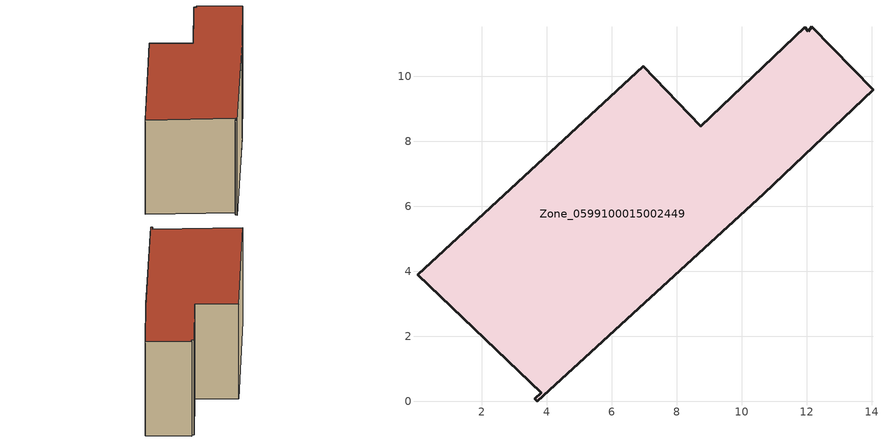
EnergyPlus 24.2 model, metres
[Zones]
Zone_0599100015002449
 floor ground (C_G): 6.97,10.3 8.74,8.46 11.93,11.51 12.05,11.39 12.16,11.53 14.04,9.58 10.68,6.39 3.71,0 3.63,0.08 3.83,0.27 0.02,3.9 z0.84
 wall outside (C_F): 3.71,0 10.68,6.39 14.04,9.58 12.16,11.53 12.05,11.39 11.93,11.51 8.74,8.46 6.97,10.3 0.02,3.9 3.83,0.27 3.63,0.08 3.71,0 z0.84:7.06
 roof outside (C_R): 0.02,3.9 3.83,0.27 3.63,0.08 3.71,0 10.68,6.39 14.04,9.58 12.16,11.53 12.05,11.39 11.93,11.51 8.74,8.46 6.97,10.3 z7.06
[BUILDING]
Pand.0599100015002449: North Axis=0; Terrain=City; Loads Convergence Tolerance Value=0.04; Temperature Convergence Tolerance Value=0.4; Solar Distribution=FullExterior; Maximum Number of Warmup Days=25; Minimum Number of Warmup Days=1
[Site:Location]
Rotterdam.The.Hague.AP_ZH_NLD Design_Conditions: Latitude=51.96; Longitude=4.45; Time Zone=1; Elevation=-4.5
[SITE:GROUNDTEMPERATURE:BUILDINGSURFACE]
18, 18, 18, 18, 18, 18, 18, 18, 18, 18, 18, 18
[MATERIAL] Thermal Absorptance=0.9; Solar Absorptance=0.7; Visible Absorptance=0.7
Name | Roughness | Thickness | Conductivity | Density | Specific Heat
G.TI.1975-1991 | MediumSmooth | 0.15 | 0.288461 | 540 | 1210
F.TI.1975-1991 | Rough | 0.3 | 0.230769 | 1920 | 840
R.TI.1975-1991 | MediumRough | 0.2 | 0.153846 | 1500 | 1000
[CONSTRUCTION]
C_G: G.TI.1975-1991
C_F: F.TI.1975-1991
C_R: R.TI.1975-1991
[ZONE]
Zone_0599100015002449: Type=1; Multiplier=1; Ceiling Height=Autocalculate; Volume=Autocalculate; Floor Area=autocalculate; Part of Total Floor Area=Yes
[ZONEINFILTRATION:DESIGNFLOWRATE]
Infil_Zone_0599100015002449: Zone or ZoneList or Space or SpaceList=Zone_0599100015002449; Schedule=AlwaysOn; Design Flow Rate Calculation Method=Flow/Area; Flow Rate per Floor Area=0.003; Constant Term Coefficient=1; Temperature Term Coefficient=0; Velocity Term Coefficient=0; Velocity Squared Term Coefficient=0
[HVACTEMPLATE:ZONE:IDEALLOADSAIRSYSTEM]
Zone_0599100015002449: Maximum Heating Supply Air Temperature=50; Minimum Cooling Supply Air Temperature=13; Maximum Heating Supply Air Humidity Ratio=0.0156; Minimum Cooling Supply Air Humidity Ratio=0.0077; Heating Limit=NoLimit; Cooling Limit=NoLimit; Dehumidification Control Type=ConstantSensibleHeatRatio; Cooling Sensible Heat Ratio=0.7; Dehumidification Setpoint=60; Humidification Control Type=None; Humidification Setpoint=30; Outdoor Air Method=None; Outdoor Air Flow Rate per Person=0.00944; Outdoor Air Flow Rate per Zone Floor Area=0; Outdoor Air Flow Rate per Zone=0; Demand Controlled Ventilation Type=None; Outdoor Air Economizer Type=NoEconomizer; Heat Recovery Type=None; Sensible Heat Recovery Effectiveness=0.7; Latent Heat Recovery Effectiveness=0.65
[ZONECONTROL:THERMOSTAT]
ThermostatControl_Zone_0599100015002449: Zone or ZoneList=Zone_0599100015002449; Control Type Schedule=DualSetpointControlType; Control 1=Thermostat_Zone_0599100015002449; Temperature Difference Between Cutout And Setpoint=0
[THERMOSTATSETPOINT:DUALSETPOINT]
Thermostat_Zone_0599100015002449: Heating Setpoint Temperature Schedule=HeatingSetpoint_Zone_0599100015002449; Cooling Setpoint Temperature Schedule=CoolingSetpoint_Zone_0599100015002449
[SCHEDULE:COMPACT]
HeatingSetpoint_Zone_0599100015002449: Through: 12/31, For: AllDays, Until: 24:00, 21
CoolingSetpoint_Zone_0599100015002449: Through: 12/31, For: AllDays, Until: 24:00, 24
DualSetpointControlType: Through: 12/31, For: AllDays, Until: 24:00, 4
AlwaysOn: Through: 12/31, For: AllDays, Until: 24:00, 1
